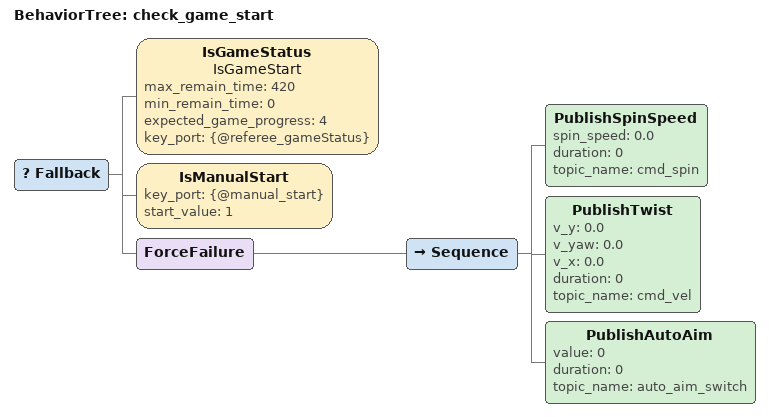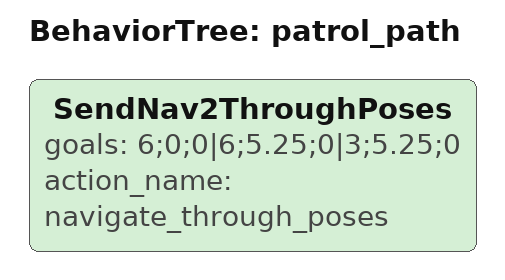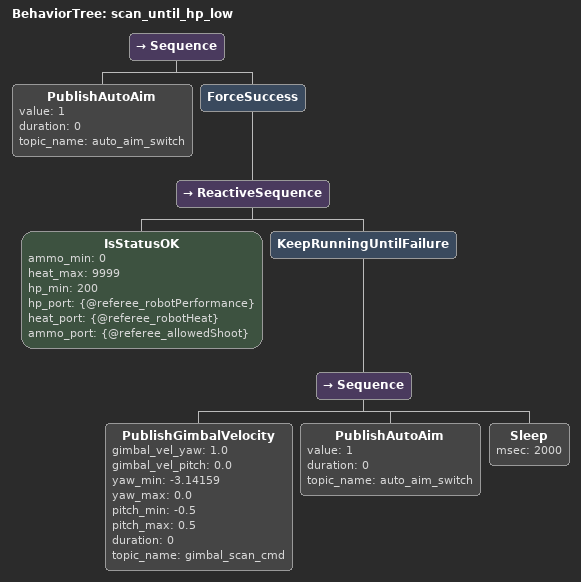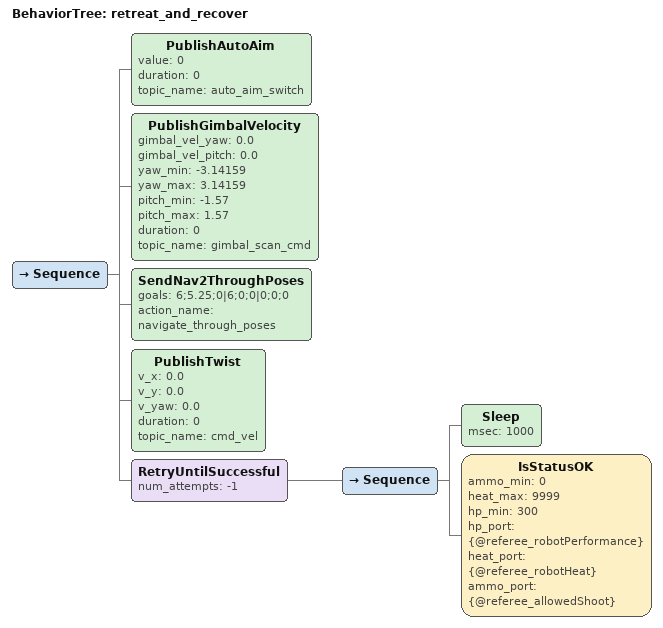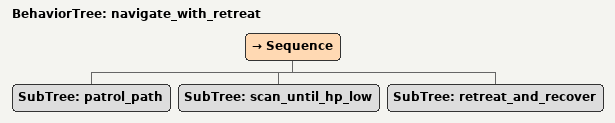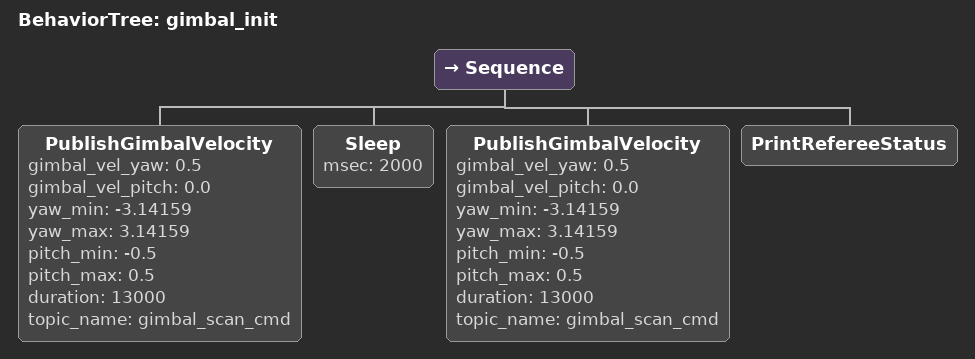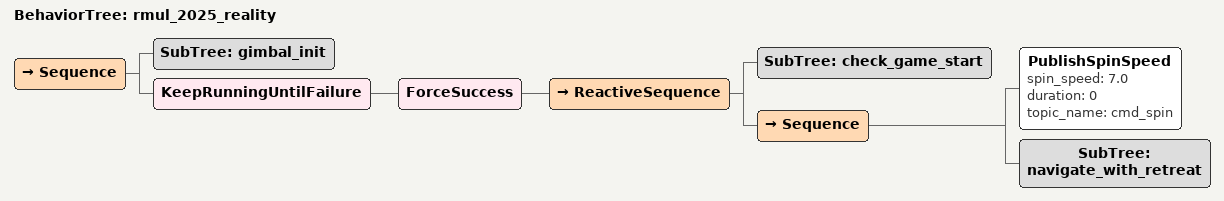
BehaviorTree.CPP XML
<?xml version="1.0" encoding="UTF-8"?>
<root BTCPP_format="4">

  <!-- Subtree: check_game_start      -->
  <!-- Checks if game is running or   -->
  <!-- manual start is triggered.     -->
  <!-- If neither, stops the robot.   -->
  <BehaviorTree ID="check_game_start">
    <Fallback>
      <IsGameStatus name="IsGameStart"
                    max_remain_time="420"
                    min_remain_time="0"
                    expected_game_progress="4"
                    key_port="{@referee_gameStatus}"/>
      <IsManualStart key_port="{@manual_start}"
                     start_value="1"/>
      <ForceFailure>
        <Sequence>
          <PublishSpinSpeed spin_speed="0.0"
                            duration="0"
                            topic_name="cmd_spin"/>
          <PublishTwist v_y="0.0"
                        v_yaw="0.0"
                        v_x="0.0"
                        duration="0"
                        topic_name="cmd_vel"/>
          <PublishAutoAim value="0"
                          duration="0"
                          topic_name="auto_aim_switch"/>
        </Sequence>
      </ForceFailure>
    </Fallback>
  </BehaviorTree>

  <!-- Subtree: patrol_path           -->
  <!-- Navigate: start -> (6,0) ->   -->
  <!-- Large tolerance on waypoints   -->
  <!-- for continuous motion.         -->
  <BehaviorTree ID="patrol_path">
    <SendNav2ThroughPoses goals="6;0;0|6;5.25;0|3;5.25;0"
                          action_name="navigate_through_poses"/>
  </BehaviorTree>

  <!-- Subtree: scan_until_hp_low     -->
  <!-- At destination (3,5.25):       -->
  <!--   - Enable auto-aim            -->
  <!--   - Start gimbal 180° scan     -->
  <!--   - Keep running until HP low  -->
  <BehaviorTree ID="scan_until_hp_low">
    <Sequence>
      <!-- Enable auto-aim -->
      <PublishAutoAim value="1"
                      duration="0"
                      topic_name="auto_aim_switch"/>
      <!-- Keep scanning until HP drops below threshold -->
      <ForceSuccess>
        <ReactiveSequence>
          <IsStatusOK ammo_min="0"
                      heat_max="9999"
                      hp_min="200"
                      hp_port="{@referee_robotPerformance}"
                      heat_port="{@referee_robotHeat}"
                      ammo_port="{@referee_allowedShoot}"/>
          <KeepRunningUntilFailure>
            <Sequence>
              <!-- Re-publish gimbal scan command periodically -->
              <PublishGimbalVelocity gimbal_vel_yaw="1.0"
                                     gimbal_vel_pitch="0.0"
                                     yaw_min="-3.14159"
                                     yaw_max="0.0"
                                     pitch_min="-0.5"
                                     pitch_max="0.5"
                                     duration="0"
                                     topic_name="gimbal_scan_cmd"/>
              <!-- Re-publish auto-aim command periodically -->
              <PublishAutoAim value="1"
                              duration="0"
                              topic_name="auto_aim_switch"/>
              <Sleep msec="2000"/>
            </Sequence>
          </KeepRunningUntilFailure>
        </ReactiveSequence>
      </ForceSuccess>
      <!-- HP is low now, reaching here means we should retreat -->
    </Sequence>
  </BehaviorTree>

  <!-- Subtree: retreat_and_recover   -->
  <!-- Disable scan, retreat to base, -->
  <!-- wait for HP recovery.          -->
  <!-- Path: (6,5.25)->(6,0)->(0,0)  -->
  <BehaviorTree ID="retreat_and_recover">
    <Sequence>
      <!-- Disable auto-aim -->
      <PublishAutoAim value="0"
                      duration="0"
                      topic_name="auto_aim_switch"/>
      <!-- Stop gimbal scan -->
      <PublishGimbalVelocity gimbal_vel_yaw="0.0"
                             gimbal_vel_pitch="0.0"
                             yaw_min="-3.14159"
                             yaw_max="3.14159"
                             pitch_min="-1.57"
                             pitch_max="1.57"
                             duration="0"
                             topic_name="gimbal_scan_cmd"/>
      <!-- Retreat: continuous path back to base -->
      <SendNav2ThroughPoses goals="6;5.25;0|6;0;0|0;0;0"
                            action_name="navigate_through_poses"/>
      <!-- Stop movement at base -->
      <PublishTwist v_x="0.0"
                    v_y="0.0"
                    v_yaw="0.0"
                    duration="0"
                    topic_name="cmd_vel"/>
      <!-- Wait for HP recovery (hp >= 300) -->
      <RetryUntilSuccessful num_attempts="-1">
        <Sequence>
          <Sleep msec="1000"/>
          <IsStatusOK ammo_min="0"
                      heat_max="9999"
                      hp_min="300"
                      hp_port="{@referee_robotPerformance}"
                      heat_port="{@referee_robotHeat}"
                      ammo_port="{@referee_allowedShoot}"/>
        </Sequence>
      </RetryUntilSuccessful>
    </Sequence>
  </BehaviorTree>

  <!-- Subtree: navigate_with_retreat -->
  <!-- Full mission cycle:            -->
  <!--   1) Patrol to (3,5.25)        -->
  <!--   2) Scan + auto-aim           -->
  <!--   3) Retreat when HP low       -->
  <!--   4) Recover, then repeat      -->
  <BehaviorTree ID="navigate_with_retreat">
    <Sequence>
      <SubTree ID="patrol_path"/>
      <SubTree ID="scan_until_hp_low"/>
      <SubTree ID="retreat_and_recover"/>
    </Sequence>
  </BehaviorTree>

  <!-- Subtree: gimbal_init           -->
  <!-- Spin gimbal full circle twice  -->
  <!-- with 5s pause in between.      -->
  <BehaviorTree ID="gimbal_init">
    <Sequence>
      <!-- First full circle at moderate speed -->
      <PublishGimbalVelocity gimbal_vel_yaw="0.5"
                             gimbal_vel_pitch="0.0"
                             yaw_min="-3.14159"
                             yaw_max="3.14159"
                             pitch_min="-0.5"
                             pitch_max="0.5"
                             duration="13000"
                             topic_name="gimbal_scan_cmd"/>
      <!-- Pause 5 seconds -->
      <Sleep msec="2000"/>
      <!-- Second full circle -->
      <PublishGimbalVelocity gimbal_vel_yaw="0.5"
                             gimbal_vel_pitch="0.0"
                             yaw_min="-3.14159"
                             yaw_max="3.14159"
                             pitch_min="-0.5"
                             pitch_max="0.5"
                             duration="13000"
                             topic_name="gimbal_scan_cmd"/>
      <!-- Log gimbal init success -->
      <PrintRefereeStatus/>
    </Sequence>
  </BehaviorTree>

  <!-- Main tree: rmul_2025_reality   -->
  <BehaviorTree ID="rmul_2025_reality">
    <Sequence>
      <!-- Gimbal initialization (runs once) -->
      <SubTree ID="gimbal_init"/>
      <!-- Main loop -->
      <KeepRunningUntilFailure>
        <ForceSuccess>
          <ReactiveSequence>
            <SubTree ID="check_game_start"/>
            <Sequence>
              <PublishSpinSpeed spin_speed="7.0"
                                duration="0"
                                topic_name="cmd_spin"/>
              <SubTree ID="navigate_with_retreat"/>
            </Sequence>
          </ReactiveSequence>
        </ForceSuccess>
      </KeepRunningUntilFailure>
    </Sequence>
  </BehaviorTree>

</root>
